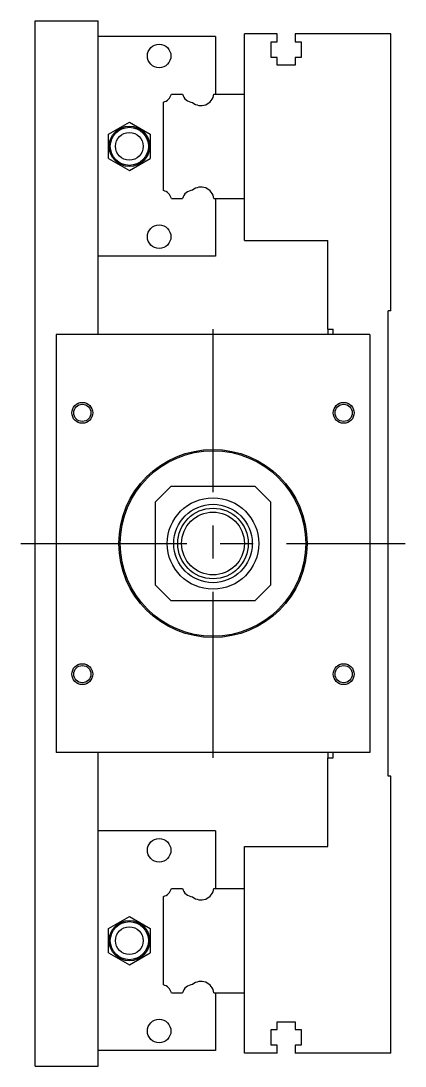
# Model space of a CAD drawing. Extents: x -20 to 930, y -279 to 102.
# Drawn here: x 856.7 to 930.2, y -100 to 100 of the extents above; entities that cross this region are included whole.
import ezdxf

# ---------------------------------------------------------------- set-up
doc = ezdxf.new("R2010")
doc.units = 0
doc.linetypes.add('CENTER', pattern=[50.8, 31.75, -6.35, 6.35, -6.35])
doc.layers.get('0').update_dxf_attribs({"linetype": 'CONTINUOUS'})
doc.layers.add('CENTER', color=1, linetype='CENTER')

msp = doc.modelspace()

# ---------------------------------------------------------------- linework, layer by layer
at = {"color": 7, "linetype": 'CONTINUOUS'}
for p, q in [((859.45, -100), (859.45, 100)), ((859.45, 100), (871.45, 100)), ((871.45, 40), (871.45, 100)), ((893.95, 97), (871.45, 97)), ((893.95, 97), (893.95, 86)), ((899.45, 86), (899.45, 97.5)), ((905.75, 97.5), (899.45, 97.5)), ((904.6, 96), (905.75, 96)), ((904.6, 93), (904.6, 96)), ((905.75, 96), (905.75, 97.5)), ((909.15, 97.5), (909.15, 96)), ((927.45, 97.5), (909.15, 97.5)), ((909.15, 96), (910.3, 96)), ((910.3, 96), (910.3, 93)), ((927.45, 44.5), (927.45, 97.5)), ((905.75, 93), (904.6, 93)), ((905.75, 91.5), (905.75, 93)), ((909.15, 93), (909.15, 91.5)), ((910.3, 93), (909.15, 93)), ((909.15, 91.5), (905.75, 91.5)), ((885.489608, 86), (887.610392, 86)), ((893.631934, 86), (899.45, 86)), ((899.45, 66), (899.45, 86)), ((899.45, 66), (899.45, 86)), ((883.95, 67.539608), (883.95, 84.460392)), ((873.450002, 78.309401), (877.450002, 80.618802)), ((877.450002, 80.618802), (881.450002, 78.309401)), ((873.450002, 73.690599), (873.450002, 78.309401)), ((881.450002, 78.309401), (881.450002, 73.690599)), ((873.450002, 73.690599), (877.450002, 71.381198)), ((877.450002, 71.381198), (881.450002, 73.690599)), ((885.489608, 66), (887.610392, 66)), ((893.631934, 66), (899.45, 66)), ((893.95, 66), (893.95, 55)), ((899.45, 58), (899.45, 66)), ((899.45, 58), (915.45, 58)), ((915.45, 41), (915.45, 58)), ((893.95, 55), (871.45, 55)), ((927.45, 44.5), (926.95, 44.5)), ((926.95, -44.5), (926.95, 44.5)), ((863.45, 40), (863.45, -40)), ((923.45, 40), (863.45, 40)), ((915.45, 41), (916.45, 41)), ((915.45, 41), (915.45, 40)), ((916.45, 40), (916.45, 41)), ((923.45, 40), (923.45, -40)), ((885.45, 11), (882.45, 8)), ((885.45, 11), (901.45, 11)), ((904.45, 8), (901.45, 11)), ((882.45, -8), (882.45, 8)), ((904.45, 8), (904.45, -8)), ((882.45, -8), (885.45, -11)), ((901.45, -11), (904.45, -8)), ((901.45, -11), (885.45, -11)), ((866.55, -24.499994), (866.55, -24.500852)), ((923.45, -40), (863.45, -40)), ((871.45, -100), (871.45, -40)), ((915.45, -40), (915.45, -41)), ((915.45, -41), (916.45, -41)), ((915.45, -58), (915.45, -41)), ((916.45, -41), (916.45, -40)), ((927.45, -44.5), (926.95, -44.5)), ((927.45, -97.5), (927.45, -44.5)), ((893.95, -55), (871.45, -55)), ((893.95, -55), (893.95, -66)), ((899.45, -66), (899.45, -58)), ((899.45, -58), (915.45, -58)), ((883.95, -84.460392), (883.95, -67.539608)), ((885.489608, -66), (887.610392, -66)), ((893.631934, -66), (899.45, -66)), ((899.45, -86), (899.45, -66)), ((899.45, -86), (899.45, -66)), ((873.450002, -73.690599), (877.450002, -71.381198)), ((877.450002, -71.381198), (881.450002, -73.690599)), ((873.450002, -78.309401), (873.450002, -73.690599)), ((881.450002, -73.690599), (881.450002, -78.309401)), ((873.450002, -78.309401), (877.450002, -80.618802)), ((877.450002, -80.618802), (881.450002, -78.309401)), ((885.489608, -86), (887.610392, -86)), ((893.631934, -86), (899.45, -86)), ((893.95, -86), (893.95, -97)), ((899.45, -97.5), (899.45, -86)), ((905.75, -91.5), (909.15, -91.5)), ((905.75, -93), (905.75, -91.5)), ((909.15, -91.5), (909.15, -93)), ((904.6, -93), (905.75, -93)), ((904.6, -96), (904.6, -93)), ((909.15, -93), (910.3, -93)), ((910.3, -93), (910.3, -96)), ((893.95, -97), (871.45, -97)), ((905.75, -97.5), (899.45, -97.5)), ((905.75, -96), (904.6, -96)), ((905.75, -97.5), (905.75, -96)), ((909.15, -96), (909.15, -97.5)), ((910.3, -96), (909.15, -96)), ((927.45, -97.5), (909.15, -97.5)), ((859.45, -100), (871.45, -100))]:
    msp.add_line(p, q, dxfattribs=at)
for centre, radius in [((883.150002, 93.300001), 2.25), ((877.450002, 76), 3.875), ((877.450002, 76), 3.643013), ((877.450002, 76), 2.65), ((883.150002, 58.699999), 2.25), ((868.45, 25), 1.65), ((918.45, 25), 1.65), ((893.45, 0), 18), ((893.45, 0), 17.75), ((893.45, 0), 8.75), ((893.45, 0), 7.5), ((893.45, 0), 6.75), ((893.45, 0), 6), ((868.45, -25), 1.65), ((918.45, -25), 1.65), ((883.150002, -58.699999), 2.25), ((877.450002, -76), 3.875), ((877.450002, -76), 3.643013), ((877.450002, -76), 2.65), ((883.150002, -93.300001), 2.25)]:
    msp.add_circle(centre, radius, dxfattribs=at)
at = {"color": 3, "linetype": 'CONTINUOUS'}
for centre in [(868.45, 25), (918.45, 25), (868.45, -25), (918.45, -25)]:
    msp.add_circle(centre, 2, dxfattribs=at)
at = {"color": 7, "linetype": 'CONTINUOUS'}
for centre, radius, start, end in [((883.45, 86.5), 2.1, 283.774147, 346.225853), ((889.65, 86.5), 2.1, 193.774147, 266.465409), ((891.15, 86.3), 2.5, 229.323534, 353.107897), ((891.15, 65.7), 2.5, 6.892103, 130.676466), ((883.45, 65.5), 2.1, 13.774147, 76.225853), ((889.65, 65.5), 2.1, 93.534591, 166.225853), ((883.45, -65.5), 2.1, 283.774147, 346.225853), ((889.65, -65.5), 2.1, 193.774147, 266.465409), ((891.15, -65.7), 2.5, 229.323534, 353.107897), ((891.15, -86.3), 2.5, 6.892103, 130.676466), ((883.45, -86.5), 2.1, 13.774147, 76.225853), ((889.65, -86.5), 2.1, 93.534591, 166.225853)]:
    msp.add_arc(centre, radius, start, end, dxfattribs=at)
at = {"layer": 'CENTER', "color": 1, "linetype": 'CENTER'}
for p, q in [((893.45, -41), (893.45, 41)), ((856.7, 0), (930.2, 0))]:
    msp.add_line(p, q, dxfattribs=at)

doc.saveas('drawing.dxf')
